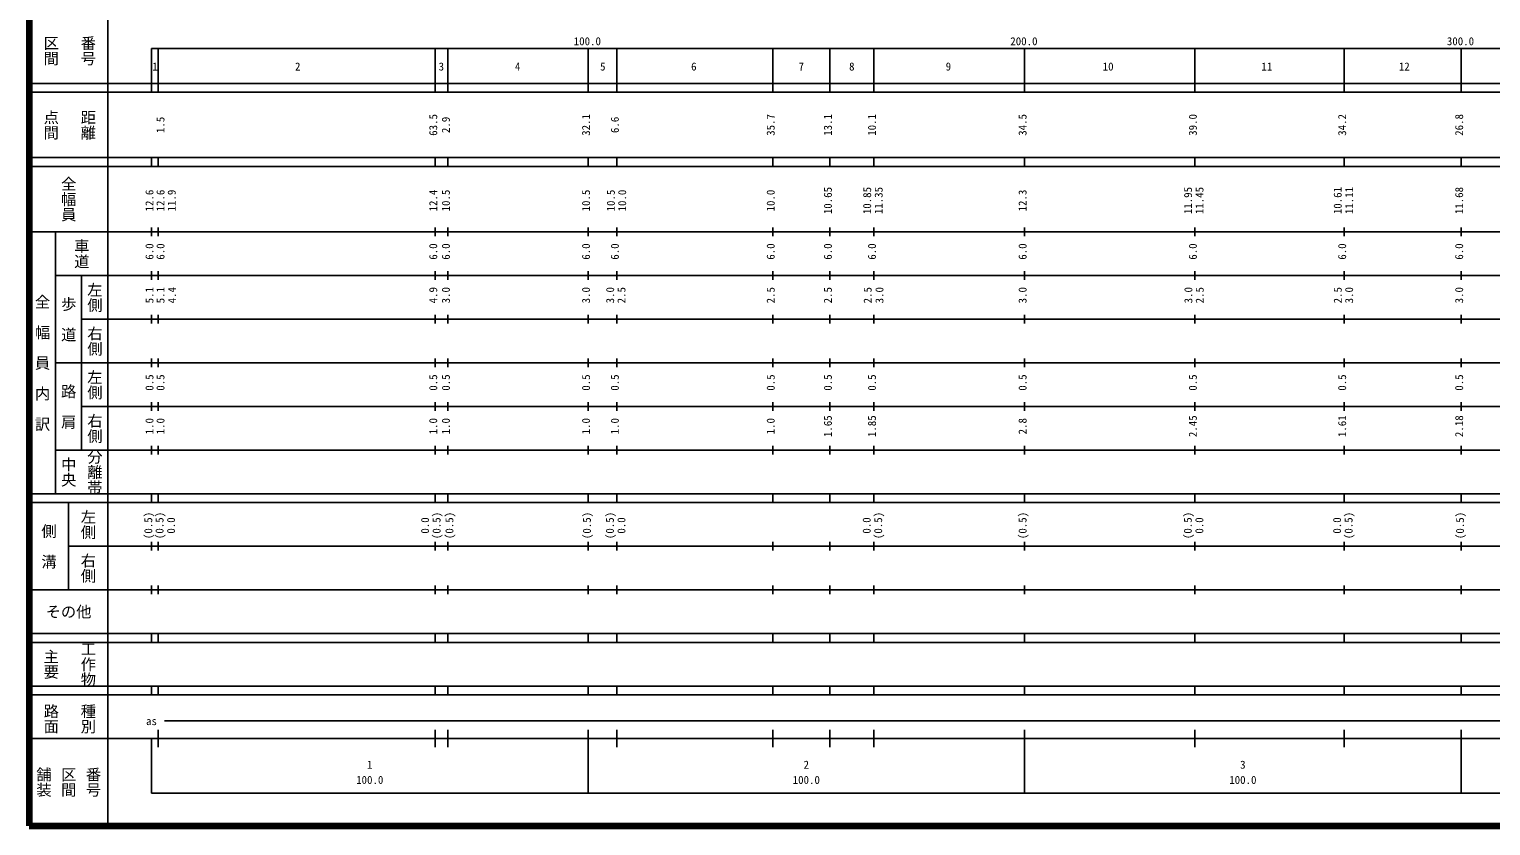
# Model space of a CAD drawing. Units: millimetres on the paper, enlarged 1000 times. Extents: x 40000 to 680000, y 20000 to 380000.
# Drawn here: x 40000 to 374785, y 20000 to 202409 of the extents above; entities that cross this region are included whole.
import ezdxf
from ezdxf.enums import TextEntityAlignment as Align

# ---------------------------------------------------------------- set-up
doc = ezdxf.new("R2010")
doc.units = ezdxf.units.MM
doc.header["$LTSCALE"] = 1000
doc.layers.add('M-TTL', color=2, linetype='Continuous', lineweight=140)
doc.layers.add('M-TTL-BAND', color=7, linetype='Continuous', lineweight=25)
doc.styles.add('@ＭＳ ゴシック', font='')
doc.styles.add('ＭＳ ゴシック', font='')
doc.styles.get('@ＭＳ ゴシック').set_extended_font_data('@MS Gothic')
doc.styles.get('ＭＳ ゴシック').set_extended_font_data('MS Gothic')

msp = doc.modelspace()

# ---------------------------------------------------------------- linework, layer by layer
at = {"layer": 'M-TTL'}
for p, q in [((40000, 380000), (40000, 20000)), ((40000, 20000), (680000, 20000))]:
    msp.add_line(p, q, dxfattribs=at)
at = {"layer": 'M-TTL-BAND'}
for p, q in [((58000, 370000), (58000, 20000)), ((68000, 198000), (579000, 198000)), ((68000, 198000), (68000, 188000)), ((69500, 188000), (69500, 198000)), ((133000, 188000), (133000, 198000)), ((135900, 188000), (135900, 198000)), ((168000, 188000), (168000, 198000)), ((174600, 188000), (174600, 198000)), ((210300, 188000), (210300, 198000)), ((223400, 188000), (223400, 198000)), ((233500, 188000), (233500, 198000)), ((268000, 188000), (268000, 198000)), ((307000, 188000), (307000, 198000)), ((341200, 188000), (341200, 198000)), ((368000, 188000), (368000, 198000)), ((40000, 190000), (579000, 190000)), ((40000, 188000), (579000, 188000)), ((40000, 173000), (579000, 173000)), ((40000, 171000), (579000, 171000)), ((68000, 171000), (68000, 173000)), ((69500, 171000), (69500, 173000)), ((133000, 171000), (133000, 173000)), ((135900, 171000), (135900, 173000)), ((168000, 171000), (168000, 173000)), ((174600, 171000), (174600, 173000)), ((210300, 171000), (210300, 173000)), ((223400, 171000), (223400, 173000)), ((233500, 171000), (233500, 173000)), ((268000, 171000), (268000, 173000)), ((307000, 171000), (307000, 173000)), ((341200, 171000), (341200, 173000)), ((368000, 171000), (368000, 173000)), ((40000, 156000), (579000, 156000)), ((46000, 96000), (46000, 156000)), ((68000, 155000), (68000, 157000)), ((69500, 155000), (69500, 157000)), ((133000, 155000), (133000, 157000)), ((135900, 155000), (135900, 157000)), ((168000, 155000), (168000, 157000)), ((174600, 155000), (174600, 157000)), ((210300, 155000), (210300, 157000)), ((223400, 155000), (223400, 157000)), ((233500, 155000), (233500, 157000)), ((268000, 155000), (268000, 157000)), ((307000, 155000), (307000, 157000)), ((341200, 155000), (341200, 157000)), ((368000, 155000), (368000, 157000)), ((46000, 146000), (579000, 146000)), ((52000, 146000), (52000, 106000)), ((68000, 145000), (68000, 147000)), ((69500, 145000), (69500, 147000)), ((133000, 145000), (133000, 147000)), ((135900, 145000), (135900, 147000)), ((168000, 145000), (168000, 147000)), ((174600, 145000), (174600, 147000)), ((210300, 145000), (210300, 147000)), ((223400, 145000), (223400, 147000)), ((233500, 145000), (233500, 147000)), ((268000, 145000), (268000, 147000)), ((307000, 145000), (307000, 147000)), ((341200, 145000), (341200, 147000)), ((368000, 145000), (368000, 147000)), ((52000, 136000), (579000, 136000)), ((68000, 135000), (68000, 137000)), ((69500, 135000), (69500, 137000)), ((133000, 135000), (133000, 137000)), ((135900, 135000), (135900, 137000)), ((168000, 135000), (168000, 137000)), ((174600, 135000), (174600, 137000)), ((210300, 135000), (210300, 137000)), ((223400, 135000), (223400, 137000)), ((233500, 135000), (233500, 137000)), ((268000, 135000), (268000, 137000)), ((307000, 135000), (307000, 137000)), ((341200, 135000), (341200, 137000)), ((368000, 135000), (368000, 137000)), ((46000, 126000), (579000, 126000)), ((68000, 125000), (68000, 127000)), ((69500, 125000), (69500, 127000)), ((133000, 125000), (133000, 127000)), ((135900, 125000), (135900, 127000)), ((168000, 125000), (168000, 127000)), ((174600, 125000), (174600, 127000)), ((210300, 125000), (210300, 127000)), ((223400, 125000), (223400, 127000)), ((233500, 125000), (233500, 127000)), ((268000, 125000), (268000, 127000)), ((307000, 125000), (307000, 127000)), ((341200, 125000), (341200, 127000)), ((368000, 125000), (368000, 127000)), ((52000, 116000), (579000, 116000)), ((68000, 115000), (68000, 117000)), ((69500, 115000), (69500, 117000)), ((133000, 115000), (133000, 117000)), ((135900, 115000), (135900, 117000)), ((168000, 115000), (168000, 117000)), ((174600, 115000), (174600, 117000)), ((210300, 115000), (210300, 117000)), ((223400, 115000), (223400, 117000)), ((233500, 115000), (233500, 117000)), ((268000, 115000), (268000, 117000)), ((307000, 115000), (307000, 117000)), ((341200, 115000), (341200, 117000)), ((368000, 115000), (368000, 117000)), ((46000, 106000), (579000, 106000)), ((68000, 105000), (68000, 107000)), ((69500, 105000), (69500, 107000)), ((133000, 105000), (133000, 107000)), ((135900, 105000), (135900, 107000)), ((168000, 105000), (168000, 107000)), ((174600, 105000), (174600, 107000)), ((210300, 105000), (210300, 107000)), ((223400, 105000), (223400, 107000)), ((233500, 105000), (233500, 107000)), ((268000, 105000), (268000, 107000)), ((307000, 105000), (307000, 107000)), ((341200, 105000), (341200, 107000)), ((368000, 105000), (368000, 107000)), ((40000, 96000), (579000, 96000)), ((40000, 94000), (579000, 94000)), ((49000, 94000), (49000, 74000)), ((68000, 94000), (68000, 96000)), ((69500, 94000), (69500, 96000)), ((133000, 94000), (133000, 96000)), ((135900, 94000), (135900, 96000)), ((168000, 94000), (168000, 96000)), ((174600, 94000), (174600, 96000)), ((210300, 94000), (210300, 96000)), ((223400, 94000), (223400, 96000)), ((233500, 94000), (233500, 96000)), ((268000, 94000), (268000, 96000)), ((307000, 94000), (307000, 96000)), ((341200, 94000), (341200, 96000)), ((368000, 94000), (368000, 96000)), ((49000, 84000), (579000, 84000)), ((68000, 83000), (68000, 85000)), ((69500, 83000), (69500, 85000)), ((133000, 83000), (133000, 85000)), ((135900, 83000), (135900, 85000)), ((168000, 83000), (168000, 85000)), ((174600, 83000), (174600, 85000)), ((210300, 83000), (210300, 85000)), ((223400, 83000), (223400, 85000)), ((233500, 83000), (233500, 85000)), ((268000, 83000), (268000, 85000)), ((307000, 83000), (307000, 85000)), ((341200, 83000), (341200, 85000)), ((368000, 83000), (368000, 85000)), ((40000, 74000), (579000, 74000)), ((68000, 73000), (68000, 75000)), ((69500, 73000), (69500, 75000)), ((133000, 73000), (133000, 75000)), ((135900, 73000), (135900, 75000)), ((168000, 73000), (168000, 75000)), ((174600, 73000), (174600, 75000)), ((210300, 73000), (210300, 75000)), ((223400, 73000), (223400, 75000)), ((233500, 73000), (233500, 75000)), ((268000, 73000), (268000, 75000)), ((307000, 73000), (307000, 75000)), ((341200, 73000), (341200, 75000)), ((368000, 73000), (368000, 75000)), ((40000, 64000), (579000, 64000)), ((68000, 62000), (68000, 64000)), ((69500, 62000), (69500, 64000)), ((133000, 62000), (133000, 64000)), ((135900, 62000), (135900, 64000)), ((168000, 62000), (168000, 64000)), ((174600, 62000), (174600, 64000)), ((210300, 62000), (210300, 64000)), ((223400, 62000), (223400, 64000)), ((233500, 62000), (233500, 64000)), ((268000, 62000), (268000, 64000)), ((307000, 62000), (307000, 64000)), ((341200, 62000), (341200, 64000)), ((368000, 62000), (368000, 64000)), ((40000, 62000), (579000, 62000)), ((40000, 52000), (579000, 52000)), ((68000, 50000), (68000, 52000)), ((69500, 50000), (69500, 52000)), ((133000, 50000), (133000, 52000)), ((135900, 50000), (135900, 52000)), ((168000, 50000), (168000, 52000)), ((174600, 50000), (174600, 52000)), ((210300, 50000), (210300, 52000)), ((223400, 50000), (223400, 52000)), ((233500, 50000), (233500, 52000)), ((268000, 50000), (268000, 52000)), ((307000, 50000), (307000, 52000)), ((341200, 50000), (341200, 52000)), ((368000, 50000), (368000, 52000)), ((40000, 50000), (579000, 50000)), ((71000, 44000), (548537, 44000)), ((69500, 38000), (69500, 42000)), ((133000, 38000), (133000, 42000)), ((135900, 38000), (135900, 42000)), ((168000, 27500), (168000, 42000)), ((174600, 38000), (174600, 42000)), ((210300, 38000), (210300, 42000)), ((223400, 38000), (223400, 42000)), ((233500, 38000), (233500, 42000)), ((268000, 27500), (268000, 42000)), ((307000, 38000), (307000, 42000)), ((341200, 38000), (341200, 42000)), ((368000, 27500), (368000, 42000)), ((40000, 40000), (579000, 40000)), ((68000, 40000), (68000, 27500)), ((68000, 27500), (579000, 27500))]:
    msp.add_line(p, q, dxfattribs=at)

# ---------------------------------------------------------------- texts
at = {"layer": 'M-TTL-BAND', "style": '@ＭＳ ゴシック'}
for s, p in [('区間', (45000, 197500)), ('番号', (53500, 197500)), ('点間', (45000, 180500)), ('距離', (53500, 180500)), ('全幅員', (49000, 163500)), ('車道', (52000, 151000)), ('左側', (55000, 141000)), ('全\u3000幅\u3000員\u3000内\u3000訳', (43000, 126000)), ('歩\u3000道', (49000, 136000)), ('右側', (55000, 131000)), ('左側', (55000, 121000)), ('路\u3000肩', (49000, 116000)), ('右側', (55000, 111000)), ('中央', (49000, 101000)), ('分離帯', (55000, 101000)), ('左側', (53500, 89000)), ('側\u3000溝', (44500, 84000)), ('右側', (53500, 79000)), ('主要', (45000, 57000)), ('工作物', (53500, 57000)), ('路面', (45000, 44500)), ('種別', (53500, 44500)), ('舗装', (43333, 30000)), ('区間', (49000, 30000)), ('番号', (54667, 30000))]:
    msp.add_text(s, height=2566, rotation=270, dxfattribs=at).set_placement(p, align=Align.MIDDLE_CENTER)
at = {"layer": 'M-TTL-BAND', "style": 'ＭＳ ゴシック'}
for s, p in [('100.0', (167844, 198195)), ('200.0', (267844, 198195)), ('300.0', (367844, 198195)), ('1', (68820, 192405)), ('2', (101500, 192405)), ('3', (134406, 192405)), ('4', (151879, 192405)), ('5', (171390, 192405)), ('6', (192235, 192405)), ('7', (216856, 192405)), ('8', (228425, 192405)), ('9', (250543, 192405)), ('10', (287138, 192405)), ('11', (323500, 192405)), ('12', (354977, 192405)), ('as', (68000, 42500)), ('1', (118000, 32523)), ('2', (218000, 32523)), ('3', (318000, 32523)), ('100.0', (118000, 29033)), ('100.0', (218000, 29033)), ('100.0', (318000, 29033))]:
    msp.add_text(s, height=1833, dxfattribs=at).set_placement(p, align=Align.BOTTOM_CENTER)
for s, p in [('1.5', (71526, 180500)), ('63.5', (134000, 180500)), ('2.9', (136900, 180500)), ('32.1', (169000, 180500)), ('6.6', (175600, 180500)), ('35.7', (211300, 180500)), ('13.1', (224400, 180500)), ('10.1', (234500, 180500)), ('34.5', (269000, 180500)), ('39.0', (308000, 180500)), ('34.2', (342200, 180500)), ('26.8', (369000, 180500)), ('12.6', (69000, 163174)), ('12.6', (71526, 163174)), ('11.9', (74092, 163174)), ('12.4', (134000, 163174)), ('10.5', (136900, 163174)), ('10.5', (169000, 163174)), ('10.5', (174686, 163174)), ('10.0', (177283, 163174)), ('10.0', (211300, 163174)), ('10.65', (224400, 163174)), ('10.85', (233395, 163174)), ('11.35', (236032, 163174)), ('12.3', (269000, 163174)), ('11.95', (306893, 163174)), ('11.45', (309530, 163174)), ('10.61', (341176, 163174)), ('11.11', (343814, 163174)), ('11.68', (369000, 163174)), ('6.0', (69000, 151500)), ('6.0', (71526, 151500)), ('6.0', (134000, 151500)), ('6.0', (136900, 151500)), ('6.0', (169000, 151500)), ('6.0', (175600, 151500)), ('6.0', (211300, 151500)), ('6.0', (224400, 151500)), ('6.0', (234500, 151500)), ('6.0', (269000, 151500)), ('6.0', (308000, 151500)), ('6.0', (342200, 151500)), ('6.0', (369000, 151500)), ('5.1', (69000, 141500)), ('5.1', (71526, 141500)), ('4.4', (74165, 141500)), ('4.9', (134000, 141500)), ('3.0', (136900, 141500)), ('3.0', (169000, 141500)), ('3.0', (174526, 141500)), ('2.5', (177123, 141500)), ('2.5', (211300, 141500)), ('2.5', (224400, 141500)), ('2.5', (233515, 141500)), ('3.0', (236212, 141500)), ('3.0', (269000, 141500)), ('3.0', (306973, 141500)), ('2.5', (309570, 141500)), ('2.5', (341196, 141500)), ('3.0', (343794, 141500)), ('3.0', (369000, 141500)), ('0.5', (69000, 121500)), ('0.5', (71526, 121500)), ('0.5', (134000, 121500)), ('0.5', (136900, 121500)), ('0.5', (169000, 121500)), ('0.5', (175600, 121500)), ('0.5', (211300, 121500)), ('0.5', (224400, 121500)), ('0.5', (234500, 121500)), ('0.5', (269000, 121500)), ('0.5', (308000, 121500)), ('0.5', (342200, 121500)), ('0.5', (369000, 121500)), ('1.65', (224400, 111500)), ('1.85', (234500, 111500)), ('2.45', (308000, 111500)), ('1.61', (342200, 111500)), ('2.18', (369000, 111500)), ('1.0', (69000, 111500)), ('1.0', (71526, 111500)), ('1.0', (134000, 111500)), ('1.0', (136900, 111500)), ('1.0', (169000, 111500)), ('1.0', (175600, 111500)), ('1.0', (211300, 111500)), ('2.8', (269000, 111500)), ('(0.5)', (68731, 88764)), ('(0.5)', (71308, 88764)), ('0.0', (73946, 88764)), ('0.0', (132131, 88764)), ('(0.5)', (134768, 88764)), ('(0.5)', (137702, 88764)), ('(0.5)', (169203, 88764)), ('(0.5)', (174468, 88764)), ('0.0', (177105, 88764)), ('0.0', (233282, 88764)), ('(0.5)', (235920, 88764)), ('(0.5)', (269000, 88764)), ('(0.5)', (306842, 88764)), ('0.0', (309479, 88764)), ('0.0', (341042, 88764)), ('(0.5)', (343680, 88764)), ('(0.5)', (369195, 88764))]:
    msp.add_text(s, height=1833, rotation=90, dxfattribs=at).set_placement(p, align=Align.BOTTOM_CENTER)
msp.add_text('その他', height=2566, dxfattribs=at).set_placement((49000, 69000), align=Align.MIDDLE_CENTER)

doc.saveas('drawing.dxf')
